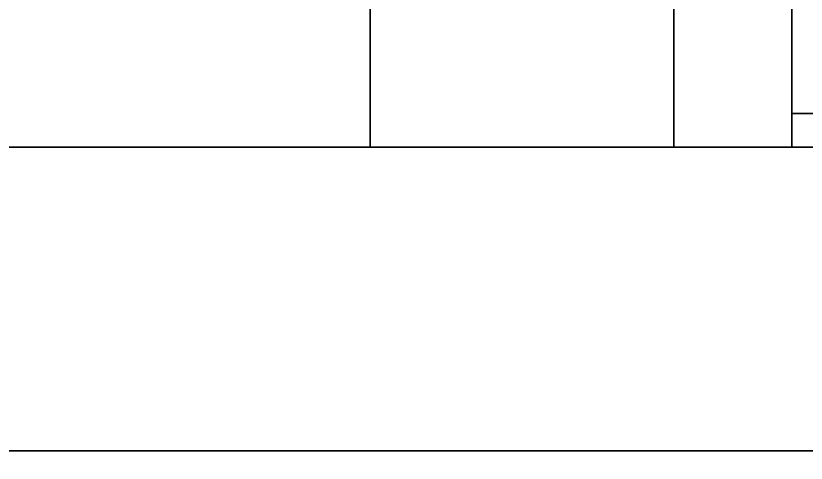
# Model space of a CAD drawing. Extents: x 0 to 4956, y -4930 to 0.
# Drawn here: x 624.01 to 670.85, y -3408.73 to -3382.2 of the extents above; entities that cross this region are included whole.
import ezdxf

# ---------------------------------------------------------------- set-up
doc = ezdxf.new("R2010")
doc.units = 0
for name, color, linetype in [('LAYER0', 7, 'CONTINUOUS'), ('LAYER143', 7, 'CONTINUOUS'), ('LAYER393', 9, 'CONTINUOUS'), ('LAYER640', 9, 'CONTINUOUS'), ('LAYER697', 9, 'CONTINUOUS'), ('LAYER698', 9, 'CONTINUOUS')]:
    doc.layers.add(name, color=color, linetype=linetype)

msp = doc.modelspace()

# ---------------------------------------------------------------- linework, layer by layer
at = {"layer": 'LAYER0', "invisible_edges": 1}
for points in [[(4956, 0), (0, -4930), (0, 0), (4956, 0)], [(4956, -4930, 5), (0, 0, 5), (0, -4930, 5), (4956, -4930, 5)], [(0, 0, 5), (4956, -4930, 5), (4956, 0, 5), (0, 0, 5)], [(0, -4930), (4956, 0), (4956, -4930), (0, -4930)]]:
    msp.add_3dface(points, dxfattribs=at)
at = {"layer": 'LAYER143', "invisible_edges": 1}
for points in [[(120, -3390, 5), (670, -3372, 5), (670, -3390, 5), (120, -3390, 5)], [(670, -3372, 5), (120, -3390, 5), (120, -3372, 5), (670, -3372, 5)], [(120, -3372, 2545), (670, -3390, 2545), (670, -3372, 2545), (120, -3372, 2545)], [(670, -3390, 2545), (120, -3372, 2545), (120, -3390, 2545), (670, -3390, 2545)], [(670, -3390, 2545), (670, -3372, 5), (670, -3372, 2545), (670, -3390, 2545)], [(670, -3372, 5), (670, -3390, 2545), (670, -3390, 5), (670, -3372, 5)], [(670, -3390, 2545), (120, -3390, 5), (670, -3390, 5), (670, -3390, 2545)], [(120, -3390, 5), (670, -3390, 2545), (120, -3390, 2545), (120, -3390, 5)]]:
    msp.add_3dface(points, dxfattribs=at)
at = {"layer": 'LAYER393', "invisible_edges": 1}
for points in [[(670, -2983.5, 88), (670, -3388, 2542), (670, -2983.5, 2542), (670, -2983.5, 88)], [(670, -3388, 2542), (670, -2983.5, 88), (670, -3388, 88), (670, -3388, 2542)], [(670, -2983.5, 88), (688, -3388, 88), (670, -3388, 88), (670, -2983.5, 88)], [(688, -3388, 88), (670, -2983.5, 88), (688, -2983.5, 88), (688, -3388, 88)], [(688, -2983.5, 2542), (670, -3388, 2542), (688, -3388, 2542), (688, -2983.5, 2542)], [(670, -3388, 2542), (688, -2983.5, 2542), (670, -2983.5, 2542), (670, -3388, 2542)], [(688, -3388, 88), (670, -3388, 2542), (670, -3388, 88), (688, -3388, 88)], [(670, -3388, 2542), (688, -3388, 88), (688, -3388, 2542), (670, -3388, 2542)]]:
    msp.add_3dface(points, dxfattribs=at)
at = {"layer": 'LAYER640', "invisible_edges": 1}
for points in [[(645, -1785, 2645), (645, -3390, 2545), (645, -3390, 2645), (645, -1785, 2645)], [(645, -3390, 2545), (645, -1785, 2645), (645, -1785, 2545), (645, -3390, 2545)], [(663, -1785, 2545), (645, -3390, 2545), (645, -1785, 2545), (663, -1785, 2545)], [(645, -3390, 2545), (663, -1785, 2545), (663, -3390, 2545), (645, -3390, 2545)], [(663, -3390, 2645), (645, -1785, 2645), (645, -3390, 2645), (663, -3390, 2645)], [(645, -1785, 2645), (663, -3390, 2645), (663, -1785, 2645), (645, -1785, 2645)], [(663, -1785, 2545), (663, -3390, 2645), (663, -3390, 2545), (663, -1785, 2545)], [(663, -3390, 2645), (663, -1785, 2545), (663, -1785, 2645), (663, -3390, 2645)], [(663, -3390, 2645), (645, -3390, 2545), (663, -3390, 2545), (663, -3390, 2645)], [(645, -3390, 2545), (663, -3390, 2645), (645, -3390, 2645), (645, -3390, 2545)]]:
    msp.add_3dface(points, dxfattribs=at)
at = {"layer": 'LAYER697', "invisible_edges": 1}
for points in [[(100, -3390, 2650), (695, -3390, 5), (100, -3390, 5), (100, -3390, 2650)], [(695, -3390, 5), (100, -3390, 2650), (695, -3390, 2650), (695, -3390, 5)], [(100, -3408, 5), (695, -3390, 5), (695, -3408, 5), (100, -3408, 5)], [(695, -3390, 5), (100, -3408, 5), (100, -3390, 5), (695, -3390, 5)], [(100, -3390, 2650), (695, -3408, 2650), (695, -3390, 2650), (100, -3390, 2650)], [(695, -3408, 2650), (100, -3390, 2650), (100, -3408, 2650), (695, -3408, 2650)], [(695, -3408, 2650), (100, -3408, 5), (695, -3408, 5), (695, -3408, 2650)], [(100, -3408, 5), (695, -3408, 2650), (100, -3408, 2650), (100, -3408, 5)]]:
    msp.add_3dface(points, dxfattribs=at)
at = {"layer": 'LAYER698', "invisible_edges": 1}
for points in [[(670, -1787, 85), (670, -3390, 5), (670, -3390, 85), (670, -1787, 85)], [(670, -3390, 5), (670, -1787, 85), (670, -1787, 5), (670, -3390, 5)], [(688, -1787, 5), (670, -3390, 5), (670, -1787, 5), (688, -1787, 5)], [(670, -3390, 5), (688, -1787, 5), (688, -3390, 5), (670, -3390, 5)], [(688, -3390, 85), (670, -1787, 85), (670, -3390, 85), (688, -3390, 85)], [(670, -1787, 85), (688, -3390, 85), (688, -1787, 85), (670, -1787, 85)], [(688, -3390, 85), (670, -3390, 5), (688, -3390, 5), (688, -3390, 85)], [(670, -3390, 5), (688, -3390, 85), (670, -3390, 85), (670, -3390, 5)]]:
    msp.add_3dface(points, dxfattribs=at)

doc.saveas('drawing.dxf')
